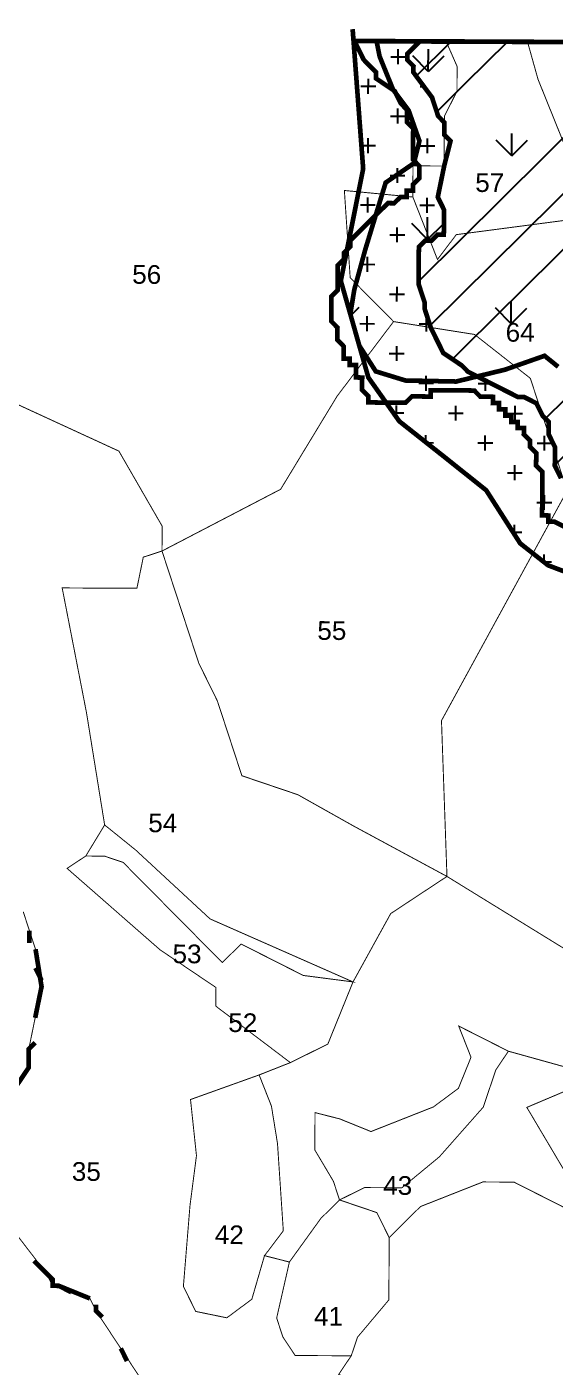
# Model space of a CAD drawing. Header units: metres. Extents: x 318080 to 326887, y 1838772 to 1852662.
# Drawn here: x 324236 to 324579, y 1851775 to 1852643 of the extents above; entities that cross this region are included whole.
import ezdxf

# ---------------------------------------------------------------- set-up
doc = ezdxf.new("R2010")
doc.units = ezdxf.units.M
doc.header["$MEASUREMENT"] = 0
for name, color, linetype in [('CRZ LINE FOR RIVER OR CREEK', 84, 'Continuous'), ('CVCA', 229, 'Continuous'), ('HAZARDS LINE', 1, 'Continuous'), ('HIGH TIDE LINE', 6, 'Continuous'), ('MANGROOVES', 112, 'Continuous'), ('NDZ-200M FROM CRZ', 30, 'Continuous'), ('SURVEY NO.', 7, 'Continuous'), ('SURVEY PLOT BOUNDARY', 35, 'Continuous'), ('VILLAGE BOUNDARY', 212, 'Continuous')]:
    doc.layers.add(name, color=color, linetype=linetype)
doc.styles.add('PDF Arial', font='arial.ttf')

# ---------------------------------------------------------------- blocks, each defined once
blk = doc.blocks.new('22')
at = {"layer": 'CVCA'}
h = blk.add_hatch(dxfattribs=at)
h.set_pattern_fill('GOST_GROUND', color=256, scale=12.102208, angle=-0.27582)
h.set_pattern_definition([(44.7242, (307091.11, 1837970.98), (171.1491, -0.8239), [242.0442]), (44.7242, (307127.42, 1837970.81), (171.1491, -0.8239), [242.0442]), (44.7242, (307163.72, 1837970.63), (171.1491, -0.8239), [242.0442])])
h.paths.add_polyline_path([(324679.42, 1852398.37), (324667.38, 1852410.53), (324671.43, 1852414.54), (324743.74, 1852353.68), (324796.05, 1852325.19), (324856.42, 1852296.65), (324868.5, 1852292.56), (324872.51, 1852288.51), (324908.76, 1852276.23), (324953.03, 1852255.84), (324957.07, 1852255.83), (324965.11, 1852251.75), (324977.19, 1852247.66), (325005.35, 1852231.39), (325021.47, 1852227.27), (325045.65, 1852223.12), (325053.7, 1852219.05), (325061.77, 1852219.01), (325081.92, 1852214.88), (325106.12, 1852214.76), (325110.17, 1852218.78), (325146.48, 1852218.6), (325158.56, 1852214.51), (325166.62, 1852214.47), (325166.6, 1852210.44), (325170.62, 1852206.38), (325170.54, 1852190.25), (325174.56, 1852186.19), (325174.54, 1852182.16), (325178.57, 1852182.14), (325178.61, 1852190.21), (325182.68, 1852198.26), (325182.74, 1852210.36), (325186.81, 1852218.41), (325186.89, 1852234.55), (325114.42, 1852263.14), (325062.06, 1852279.53), (324772.23, 1852405.99), (324748.05, 1852410.14), (324744.04, 1852414.19), (324740, 1852414.21), (324735.99, 1852418.27), (324731.95, 1852418.29), (324731.99, 1852426.36), (324744.09, 1852426.3), (324748.11, 1852422.24), (324756.18, 1852422.21), (324760.23, 1852426.22), (324760.25, 1852430.25), (324756.23, 1852434.31), (324748.17, 1852434.35), (324740.14, 1852442.45), (324736.1, 1852442.47), (324732.09, 1852446.53), (324724.06, 1852454.64), (324720.05, 1852458.69), (324707.96, 1852462.78), (324695.92, 1852474.94), (324683.86, 1852483.07), (324635.71, 1852535.75), (324627.7, 1852547.89), (324611.68, 1852572.18), (324595.7, 1852604.53), (324591.67, 1852604.55), (324587.69, 1852616.67), (324584.54, 1852632.82), (324490.96, 1852633.27), (324486.91, 1852629.26), (324482.85, 1852625.24), (324482.83, 1852621.21), (324486.85, 1852617.16), (324486.83, 1852613.12), (324498.85, 1852596.93), (324502.83, 1852584.8), (324506.84, 1852580.75), (324506.8, 1852572.68), (324510.82, 1852568.63), (324506.71, 1852552.51), (324502.58, 1852532.36), (324506.57, 1852524.27), (324506.49, 1852508.13), (324502.46, 1852508.15), (324498.41, 1852504.13), (324494.37, 1852504.15), (324490.32, 1852500.14), (324490.2, 1852475.93), (324494.18, 1852463.81), (324494.16, 1852459.78), (324498.13, 1852447.65), (324502.13, 1852439.57), (324506.12, 1852431.48), (324518.19, 1852423.35), (324522.2, 1852419.3), (324546.34, 1852407.08), (324554.39, 1852403), (324558.43, 1852402.98), (324566.47, 1852398.91), (324570.47, 1852390.82), (324574.48, 1852386.77), (324574.44, 1852378.7), (324578.44, 1852370.61), (324578.38, 1852358.51), (324582.38, 1852350.42), (324586.39, 1852346.37), (324594.44, 1852342.29), (324602.47, 1852334.19), (324606.48, 1852330.13), (324614.53, 1852326.06), (324622.6, 1852326.02), (324630.68, 1852330.02), (324638.75, 1852329.98), (324642.8, 1852333.99), (324658.94, 1852333.92), (324671, 1852325.79), (324715.22, 1852293.3), (324735.29, 1852273.03), (324743.34, 1852268.96), (324771.51, 1852256.72), (324779.58, 1852256.68), (324787.69, 1852264.71), (324795.79, 1852272.74), (324799.83, 1852272.72), (324820.04, 1852280.69), (324824.09, 1852284.71), (324824.17, 1852300.84), (324820.15, 1852304.9), (324800.02, 1852313.06), (324767.83, 1852329.36), (324723.61, 1852361.84)])
at = {"layer": 'MANGROOVES'}
h = blk.add_hatch(dxfattribs=at)
h.set_pattern_fill('GRASS', color=256, scale=3.025552, angle=-0.27582)
h.set_pattern_definition([(89.72418, (307091.11, 1837970.98), (-54.07824, 54.60143), [14.4092, -94.27174]), (44.72418, (307091.11, 1837970.98), (-54.07824, 54.60143), [14.4092, -62.43983]), (134.72418, (307091.11, 1837970.98), (-54.60143, -54.07824), [14.4092, -62.43983])])
h.paths.add_polyline_path([(324462.95, 1852633.29), (324464.93, 1852623.42), (324473.67, 1852601.9), (324483.73, 1852588.46), (324490.71, 1852568.71), (324487.1, 1852554.32), (324468.83, 1852541.77), (324455.47, 1852497.94), (324448.51, 1852472.45), (324445.93, 1852456.65), (324451.75, 1852436.22), (324462.42, 1852419.56), (324481.62, 1852413.66), (324514.49, 1852412.99), (324546.14, 1852420.67), (324571.73, 1852429.65), (324580.54, 1852422.53), (324584.17, 1852380.17), (324596.43, 1852353.58), (324606.7, 1852332.8), (324618.5, 1852313.29), (324630.59, 1852303.88), (324662.69, 1852300.44), (324684.72, 1852305.38), (324710.07, 1852318.91), (324723.83, 1852338.56), (324734.1, 1852354.14), (324750.64, 1852341.98), (324744.6, 1852318.72), (324748.83, 1852304.55), (324758.88, 1852290.85), (324778.29, 1852278.63), (324852.85, 1852249.07), (324973.77, 1852203), (325047.38, 1852176.57), (325159.01, 1852145.71), (325196.94, 1852144.77), (325214.97, 1852159.09), (325227.43, 1852173.69), (325236.15, 1852199.17), (325232.99, 1852224.71), (325228.35, 1852259.11), (325210.49, 1852268.97), (325184.45, 1852280.8), (325158.21, 1852293.82), (325051.84, 1852337.83), (324914.97, 1852391.01), (324823.98, 1852431.25), (324799.03, 1852447.2), (324693.49, 1852540.52), (324656.38, 1852582.85), (324641.61, 1852632.55)])
at = {"layer": 'NDZ-200M FROM CRZ'}
h = blk.add_hatch(dxfattribs=at)
h.set_pattern_fill('CROSS', color=256, scale=3.025552, angle=-0.27582)
h.set_pattern_definition([(359.72418, (307091.112, 1837970.982), (19.304521, 19.119544), [9.606128, -28.818383]), (89.72418, (307095.892, 1837966.156), (-19.119544, 19.304521), [9.606128, -28.818383])])
h.paths.add_polyline_path([(325148.5, 1852183.98), (325170.48, 1852178.14), (325178.57, 1852181.33), (325178.57, 1852182.14), (325174.54, 1852182.16), (325174.56, 1852186.19), (325170.54, 1852190.25), (325170.62, 1852206.38), (325166.6, 1852210.44), (325166.62, 1852214.47), (325158.56, 1852214.51), (325146.48, 1852218.6), (325110.17, 1852218.78), (325106.12, 1852214.76), (325081.92, 1852214.88), (325061.77, 1852219.01), (325053.7, 1852219.05), (325045.65, 1852223.12), (325021.47, 1852227.27), (325005.35, 1852231.39), (324977.19, 1852247.66), (324965.11, 1852251.75), (324957.07, 1852255.83), (324953.03, 1852255.84), (324908.76, 1852276.23), (324872.51, 1852288.51), (324868.5, 1852292.56), (324856.42, 1852296.65), (324796.05, 1852325.19), (324743.74, 1852353.68), (324671.43, 1852414.54), (324667.38, 1852410.53), (324679.42, 1852398.37), (324723.61, 1852361.84), (324767.83, 1852329.36), (324800.02, 1852313.06), (324820.15, 1852304.9), (324824.17, 1852300.84), (324824.09, 1852284.71), (324820.04, 1852280.69), (324799.83, 1852272.72), (324795.79, 1852272.74), (324787.69, 1852264.71), (324779.58, 1852256.68), (324771.51, 1852256.72), (324743.34, 1852268.96), (324735.29, 1852273.03), (324715.22, 1852293.3), (324671, 1852325.79), (324658.94, 1852333.92), (324642.8, 1852333.99), (324638.75, 1852329.98), (324630.68, 1852330.02), (324622.6, 1852326.02), (324614.53, 1852326.06), (324606.48, 1852330.13), (324602.47, 1852334.19), (324594.44, 1852342.29), (324586.39, 1852346.37), (324582.38, 1852350.42), (324578.38, 1852358.51), (324578.44, 1852370.61), (324574.44, 1852378.7), (324574.48, 1852386.77), (324570.47, 1852390.82), (324566.47, 1852398.91), (324558.43, 1852402.98), (324554.39, 1852403), (324546.34, 1852407.08), (324522.2, 1852419.3), (324518.19, 1852423.35), (324506.12, 1852431.48), (324502.13, 1852439.57), (324498.13, 1852447.65), (324494.16, 1852459.78), (324494.18, 1852463.81), (324490.2, 1852475.93), (324490.32, 1852500.14), (324494.37, 1852504.15), (324498.41, 1852504.13), (324502.46, 1852508.15), (324506.49, 1852508.13), (324506.57, 1852524.27), (324502.58, 1852532.36), (324506.71, 1852552.51), (324510.82, 1852568.63), (324506.8, 1852572.68), (324506.84, 1852580.75), (324502.83, 1852584.8), (324498.85, 1852596.93), (324486.83, 1852613.12), (324486.85, 1852617.16), (324482.83, 1852621.21), (324482.85, 1852625.24), (324486.91, 1852629.26), (324490.96, 1852633.27), (324448.02, 1852633.48), (324454.26, 1852550.74), (324439.79, 1852478.19), (324457.64, 1852415.57), (324477.67, 1852387.24), (324506.53, 1852364.44), (324533.93, 1852342.59), (324555.95, 1852308.19), (324574.04, 1852293.98), (324600.13, 1852284.15), (324642.55, 1852281.55), (324656.64, 1852275.43), (324708.86, 1852228.78), (324747.1, 1852212.46), (324795.3, 1852204.59), (324823.82, 1852228.23), (324842.07, 1852248.31), (324960.83, 1852199.32), (325039.35, 1852170.71), (325089.75, 1852166.43), (325124.08, 1852174.33)])
at = {"layer": 'CRZ LINE FOR RIVER OR CREEK', "ltscale": 0.1, "const_width": 3.03, "flags": 128}
blk.add_lwpolyline([(324447.44, 1852641.14), (324454.26, 1852550.74), (324439.79, 1852478.19), (324457.64, 1852415.57), (324477.67, 1852387.24), (324506.53, 1852364.44), (324533.93, 1852342.59), (324555.95, 1852308.19), (324574.04, 1852293.98), (324600.13, 1852284.15)], dxfattribs=at)
at = {"layer": 'CVCA', "lineweight": 50}
blk.add_lwpolyline([(324584.54, 1852632.82), (324490.96, 1852633.27), (324482.85, 1852625.24), (324482.83, 1852621.21), (324486.85, 1852617.16), (324486.83, 1852613.12), (324498.85, 1852596.93), (324502.83, 1852584.8), (324506.84, 1852580.75), (324506.8, 1852572.68), (324510.82, 1852568.63), (324506.71, 1852552.51), (324502.58, 1852532.36), (324506.57, 1852524.27), (324506.49, 1852508.13), (324502.46, 1852508.15), (324498.41, 1852504.13), (324494.37, 1852504.15), (324490.32, 1852500.14), (324490.2, 1852475.93), (324494.18, 1852463.81), (324494.16, 1852459.78), (324498.13, 1852447.65), (324502.13, 1852439.57), (324506.12, 1852431.48), (324518.19, 1852423.35), (324522.2, 1852419.3), (324546.34, 1852407.08), (324554.39, 1852403), (324558.43, 1852402.98), (324566.47, 1852398.91), (324570.47, 1852390.82), (324574.48, 1852386.77), (324574.44, 1852378.7), (324578.44, 1852370.61), (324578.38, 1852358.51), (324582.38, 1852350.42)], dxfattribs=at)
at = {"layer": 'HAZARDS LINE', "lineweight": 18, "const_width": 3.03}
blk.add_lwpolyline([(324448.61, 1852633.48), (324454.6, 1852621.35), (324458.61, 1852617.29), (324462.63, 1852613.24), (324462.61, 1852609.2), (324474.67, 1852601.08), (324478.66, 1852592.99), (324482.68, 1852588.93), (324482.64, 1852580.87), (324486.65, 1852576.81), (324486.56, 1852556.64), (324490.57, 1852552.59), (324490.53, 1852544.52), (324486.48, 1852540.5), (324486.46, 1852536.47), (324482.43, 1852536.49), (324482.41, 1852532.45), (324478.37, 1852532.47), (324474.32, 1852528.46), (324470.29, 1852528.48), (324466.23, 1852524.46), (324462.18, 1852520.45), (324458.13, 1852516.43), (324454.07, 1852512.42), (324445.97, 1852504.39), (324445.95, 1852500.35), (324441.89, 1852496.34), (324441.88, 1852492.3), (324437.82, 1852488.29), (324437.74, 1852472.15), (324433.69, 1852468.14), (324433.61, 1852452), (324437.63, 1852447.95), (324437.59, 1852439.88), (324441.6, 1852435.82), (324441.56, 1852427.75), (324445.6, 1852427.73), (324445.58, 1852423.7), (324449.61, 1852423.68), (324449.57, 1852415.61), (324453.61, 1852415.59), (324453.57, 1852407.52), (324457.58, 1852403.47), (324457.56, 1852399.44), (324481.77, 1852399.32), (324485.82, 1852403.33), (324497.92, 1852403.28), (324497.94, 1852407.31), (324526.18, 1852407.17), (324530.19, 1852403.12), (324538.26, 1852403.08), (324538.24, 1852399.05), (324542.27, 1852399.03), (324542.25, 1852394.99), (324546.29, 1852394.97), (324546.27, 1852390.94), (324550.3, 1852390.92), (324550.28, 1852386.89), (324554.31, 1852386.87), (324554.3, 1852382.83), (324558.33, 1852382.81), (324558.31, 1852378.78), (324562.32, 1852374.72), (324562.3, 1852370.69), (324566.32, 1852366.64), (324566.28, 1852358.57), (324570.29, 1852354.51), (324570.16, 1852326.27), (324574.19, 1852326.25), (324574.17, 1852322.22), (324578.21, 1852322.2), (324586.25, 1852318.13)], dxfattribs=at)
at = {"layer": 'HIGH TIDE LINE', "lineweight": 35, "const_width": 3.03}
blk.add_lwpolyline([(324582.38, 1852350.42), (324578.38, 1852358.51), (324578.44, 1852370.61), (324574.44, 1852378.7), (324574.48, 1852386.77), (324570.47, 1852390.82), (324566.47, 1852398.91), (324558.43, 1852402.98), (324554.39, 1852403), (324546.34, 1852407.08), (324522.2, 1852419.3), (324518.19, 1852423.35), (324506.12, 1852431.48), (324502.13, 1852439.57), (324498.13, 1852447.65), (324494.16, 1852459.78), (324494.18, 1852463.81), (324490.2, 1852475.93), (324490.32, 1852500.14), (324494.37, 1852504.15), (324498.41, 1852504.13), (324502.46, 1852508.15), (324506.49, 1852508.13), (324506.57, 1852524.27), (324502.58, 1852532.36), (324506.71, 1852552.51), (324510.82, 1852568.63), (324506.8, 1852572.68), (324506.84, 1852580.75), (324502.83, 1852584.8), (324498.85, 1852596.93), (324486.83, 1852613.12), (324486.85, 1852617.16), (324482.83, 1852621.21), (324482.85, 1852625.24), (324486.91, 1852629.26), (324490.96, 1852633.27)], dxfattribs=at)
at = {"layer": 'MANGROOVES', "const_width": 3.03, "flags": 128}
blk.add_lwpolyline([(324641.61, 1852632.55), (324462.95, 1852633.29), (324464.93, 1852623.42), (324473.67, 1852601.9), (324483.73, 1852588.46), (324490.71, 1852568.71), (324487.1, 1852554.32), (324468.83, 1852541.77), (324455.47, 1852497.94), (324448.51, 1852472.45), (324445.93, 1852456.65), (324451.75, 1852436.22), (324462.42, 1852419.56), (324481.62, 1852413.66), (324514.49, 1852412.99), (324546.14, 1852420.67), (324571.73, 1852429.65), (324580.54, 1852422.53)], dxfattribs=at)
at = {"layer": 'NDZ-200M FROM CRZ', "const_width": 3.03, "flags": 128}
for points in [[(324582.38, 1852350.42), (324578.38, 1852358.51), (324578.44, 1852370.61), (324574.44, 1852378.7), (324574.48, 1852386.77), (324570.47, 1852390.82), (324566.47, 1852398.91), (324558.43, 1852402.98), (324554.39, 1852403), (324546.34, 1852407.08), (324522.2, 1852419.3), (324518.19, 1852423.35), (324506.12, 1852431.48), (324502.13, 1852439.57), (324498.13, 1852447.65), (324494.16, 1852459.78), (324494.18, 1852463.81), (324490.2, 1852475.93), (324490.32, 1852500.14), (324494.37, 1852504.15), (324498.41, 1852504.13), (324502.46, 1852508.15), (324506.49, 1852508.13), (324506.57, 1852524.27), (324502.58, 1852532.36), (324506.71, 1852552.51), (324510.82, 1852568.63), (324506.8, 1852572.68), (324506.84, 1852580.75), (324502.83, 1852584.8), (324498.85, 1852596.93), (324486.83, 1852613.12), (324486.85, 1852617.16), (324482.83, 1852621.21), (324482.85, 1852625.24), (324486.91, 1852629.26), (324490.96, 1852633.27), (324448.02, 1852633.48), (324454.26, 1852550.74), (324439.79, 1852478.19), (324457.64, 1852415.57), (324477.67, 1852387.24), (324506.53, 1852364.44), (324533.93, 1852342.59), (324555.95, 1852308.19), (324574.04, 1852293.98), (324600.13, 1852284.15)], [(324899.17, 1852631.31), (324448.02, 1852633.48), (324454.26, 1852550.74), (324439.79, 1852478.19), (324457.64, 1852415.57), (324477.67, 1852387.24), (324506.53, 1852364.44), (324533.93, 1852342.59), (324555.95, 1852308.19), (324574.04, 1852293.98), (324600.13, 1852284.15)]]:
    blk.add_lwpolyline(points, dxfattribs=at)
at = {"layer": 'SURVEY PLOT BOUNDARY', "lineweight": 18, "const_width": 0.605}
for points in [[(324603.36, 1852519.77), (324567.48, 1852608.7), (324560.69, 1852632.94), (324567.48, 1852608.7), (324603.36, 1852519.77), (324514.56, 1852508.09), (324502.38, 1852492.01), (324486.44, 1852532.43), (324486.54, 1852552.61), (324506.71, 1852552.51), (324506.86, 1852584.78), (324515.01, 1852600.88), (324515.08, 1852617.02), (324507.99, 1852633.19), (324515.08, 1852617.02), (324515.01, 1852600.88), (324506.86, 1852584.78), (324506.71, 1852552.51), (324486.54, 1852552.61), (324486.44, 1852532.43), (324442.09, 1852536.68), (324445.85, 1852480.18), (324473.95, 1852451.8), (324437.41, 1852403.57), (324400.82, 1852343.23), (324323.98, 1852303.25), (324324.06, 1852319.39), (324296.06, 1852367.94), (324207.51, 1852408.71)], [(324207.51, 1852408.71), (324296.06, 1852367.94), (324324.06, 1852319.39), (324323.98, 1852303.25), (324311.86, 1852299.28), (324307.73, 1852279.12), (324259.33, 1852279.36), (324275.08, 1852198.59), (324286.83, 1852125.91), (324274.63, 1852105.8), (324262.49, 1852097.79), (324322.74, 1852045.05), (324358.93, 1852020.67), (324358.87, 1852008.57), (324407.1, 1851972.03), (324386.89, 1851964.06), (324342.44, 1851948.13), (324346.3, 1851911.8), (324342.11, 1851879.55), (324337.83, 1851827.12), (324345.82, 1851810.94), (324365.97, 1851806.81), (324382.16, 1851818.84), (324390.36, 1851847.04), (324406.48, 1851842.93), (324398.24, 1851806.66), (324402.21, 1851794.53), (324410.22, 1851782.39), (324446.52, 1851782.22), (324438.4, 1851770.15)], [(324313.31, 1851762.69), (324281.28, 1851811.25), (324277.28, 1851819.34), (324257.15, 1851827.51), (324253.12, 1851827.53), (324249.12, 1851835.62), (324221.06, 1851872.06)], [(324229.54, 1851956.74), (324237.66, 1851968.81), (324237.72, 1851980.91), (324245.98, 1852021.22), (324242.07, 1852045.44), (324238.09, 1852057.56), (324234.12, 1852069.69)], [(324234.12, 1852069.69), (324238.09, 1852057.56), (324242.07, 1852045.44), (324245.98, 1852021.22), (324237.72, 1851980.91), (324237.66, 1851968.81), (324229.54, 1851956.74)], [(324221.06, 1851872.06), (324249.12, 1851835.62), (324253.12, 1851827.53), (324257.15, 1851827.51), (324277.28, 1851819.34), (324281.28, 1851811.25), (324313.31, 1851762.69), (324333.31, 1851726.28), (324345.29, 1851702.02), (324341.18, 1851685.9), (324332.82, 1851625.42), (324316.69, 1851625.5), (324304.43, 1851593.28), (324256.16, 1851621.76), (324256.14, 1851617.72), (324236.05, 1851633.96)], [(324592.63, 1851967.1), (324548.32, 1851979.42), (324516.13, 1851995.71), (324524.1, 1851975.5), (324515.93, 1851955.36), (324499.74, 1851943.34), (324459.32, 1851927.4), (324439.2, 1851935.56), (324423.08, 1851939.67), (324422.96, 1851915.47), (324434.97, 1851895.24), (324438.94, 1851883.12), (324426.78, 1851871.07), (324406.48, 1851842.93), (324390.36, 1851847.04), (324402.54, 1851863.12), (324398.78, 1851919.62), (324394.86, 1851943.84), (324386.89, 1851964.06), (324407.1, 1851972.03), (324431.36, 1851984.01), (324447.69, 1852024.28), (324472.11, 1852068.54), (324508.53, 1852092.57), (324601.03, 1852035.64)]]:
    blk.add_lwpolyline(points, dxfattribs=at)
for points in [[(324486.44, 1852532.43), (324502.38, 1852492.01), (324514.56, 1852508.09), (324603.36, 1852519.77), (324663.48, 1852438.79), (324586.37, 1852342.33), (324562.52, 1852415.07), (324526.35, 1852443.48), (324473.95, 1852451.8), (324445.85, 1852480.18), (324442.09, 1852536.68)], [(324504.98, 1852193.45), (324508.53, 1852092.57), (324448.18, 1852125.14), (324411.97, 1852145.48), (324375.72, 1852157.76), (324359.82, 1852206.25), (324347.84, 1852230.52), (324323.98, 1852303.25), (324400.82, 1852343.23), (324437.41, 1852403.57), (324473.95, 1852451.8), (324526.35, 1852443.48), (324562.52, 1852415.07), (324586.37, 1852342.33)], [(324719.04, 1852248.9), (324759.37, 1852248.71), (324767.46, 1852252.7), (324836, 1852244.3), (324868.17, 1852223.98), (324884.24, 1852211.8), (324956.85, 1852211.45), (324968.95, 1852211.39), (324981.11, 1852223.43), (325013.34, 1852215.21), (325001.13, 1852191.06), (324899.45, 1852018.07), (324834.34, 1851901.38), (324689.44, 1851966.63), (324601.03, 1852035.64), (324508.53, 1852092.57), (324504.98, 1852193.45), (324586.37, 1852342.33), (324598.41, 1852330.17), (324646.76, 1852317.84), (324687.02, 1852301.5), (324723.17, 1852269.05)], [(324472.11, 1852068.54), (324447.69, 1852024.28), (324355.11, 1852065.07), (324306.92, 1852109.68), (324286.83, 1852125.91), (324275.08, 1852198.59), (324259.33, 1852279.36), (324307.73, 1852279.12), (324311.86, 1852299.28), (324323.98, 1852303.25), (324347.84, 1852230.52), (324359.82, 1852206.25), (324375.72, 1852157.76), (324411.97, 1852145.48), (324448.18, 1852125.14), (324508.53, 1852092.57)], [(324355.11, 1852065.07), (324447.69, 1852024.28), (324415.44, 1852028.47), (324375.2, 1852048.83), (324363.04, 1852036.79), (324322.9, 1852077.33), (324298.81, 1852101.65), (324286.73, 1852105.74), (324274.63, 1852105.8), (324286.83, 1852125.91), (324306.92, 1852109.68)], [(324322.9, 1852077.33), (324363.04, 1852036.79), (324375.2, 1852048.83), (324415.44, 1852028.47), (324447.69, 1852024.28), (324431.36, 1851984.01), (324407.1, 1851972.03), (324358.87, 1852008.57), (324358.93, 1852020.67), (324322.74, 1852045.05), (324262.49, 1852097.79), (324274.63, 1852105.8), (324286.73, 1852105.74), (324298.81, 1852101.65)], [(324548.32, 1851979.42), (324540.19, 1851967.35), (324532.01, 1851943.18), (324503.62, 1851911.05), (324479.32, 1851890.99), (324455.12, 1851891.11), (324438.94, 1851883.12), (324434.97, 1851895.24), (324422.96, 1851915.47), (324423.08, 1851939.67), (324439.2, 1851935.56), (324459.32, 1851927.4), (324499.74, 1851943.34), (324515.93, 1851955.36), (324524.1, 1851975.5), (324516.13, 1851995.71)], [(324600.62, 1851950.92), (324588.54, 1851955.02), (324560.25, 1851943.05), (324584.25, 1851902.59), (324624.42, 1851866.08), (324652.5, 1851833.67), (324628.22, 1851817.65), (324616.25, 1851845.95), (324584.14, 1851878.38), (324551.95, 1851894.67), (324531.78, 1851894.77), (324491.36, 1851878.83), (324471.1, 1851858.75), (324463.11, 1851874.93), (324438.94, 1851883.12), (324455.12, 1851891.11), (324479.32, 1851890.99), (324503.62, 1851911.05), (324532.01, 1851943.18), (324540.19, 1851967.35), (324548.32, 1851979.42), (324592.63, 1851967.1)], [(324382.16, 1851818.84), (324365.97, 1851806.81), (324345.82, 1851810.94), (324337.83, 1851827.12), (324342.11, 1851879.55), (324346.3, 1851911.8), (324342.44, 1851948.13), (324386.89, 1851964.06), (324394.86, 1851943.84), (324398.78, 1851919.62), (324402.54, 1851863.12), (324390.36, 1851847.04)], [(324600.62, 1851950.92), (324616.74, 1851946.81), (324640.86, 1851930.56), (324648.93, 1851930.52), (324677.05, 1851906.18), (324672.98, 1851898.13), (324672.88, 1851877.95), (324672.72, 1851845.68), (324652.5, 1851833.67), (324624.42, 1851866.08), (324584.25, 1851902.59), (324560.25, 1851943.05), (324588.54, 1851955.02)], [(324574.77, 1851608.12), (324441.64, 1851604.73), (324429.77, 1851653.2), (324413.63, 1851653.27), (324409.68, 1851669.43), (324446.33, 1851741.87), (324458.53, 1851761.99), (324438.4, 1851770.15), (324446.52, 1851782.22), (324450.62, 1851794.3), (324470.9, 1851818.41), (324471.1, 1851858.75), (324491.36, 1851878.83), (324531.78, 1851894.77), (324551.95, 1851894.67), (324584.14, 1851878.38), (324616.25, 1851845.95), (324628.22, 1851817.65), (324684.26, 1851728.63), (324684.22, 1851720.56), (324555.03, 1851696.97), (324566.97, 1851664.64)], [(324450.62, 1851794.3), (324446.52, 1851782.22), (324410.22, 1851782.39), (324402.21, 1851794.53), (324398.24, 1851806.66), (324406.48, 1851842.93), (324426.78, 1851871.07), (324438.94, 1851883.12), (324463.11, 1851874.93), (324471.1, 1851858.75), (324470.9, 1851818.41)]]:
    blk.add_lwpolyline(points, close=True, dxfattribs=at)
at = {"layer": 'VILLAGE BOUNDARY', "lineweight": 50, "const_width": 3.03}
for points in [[(324238.09, 1852057.56), (324238.05, 1852049.5)], [(324241.85, 1852001.06), (324245.98, 1852021.22), (324242.07, 1852045.44)], [(324242.01, 1852033.34), (324246, 1852025.25)], [(324241.78, 1851984.93), (324237.72, 1851980.91), (324237.66, 1851968.81), (324229.54, 1851956.74), (324225.45, 1851944.66)], [(324241.1, 1851843.72), (324249.12, 1851835.62), (324253.14, 1851831.56), (324253.12, 1851827.53), (324257.15, 1851827.51), (324277.28, 1851819.34)], [(324265.2, 1851823.44), (324257.15, 1851827.51)], [(324285.29, 1851807.2), (324281.28, 1851811.25), (324281.3, 1851815.29)], [(324297.3, 1851786.97), (324301.29, 1851778.88)]]:
    blk.add_lwpolyline(points, dxfattribs=at)
at = {"layer": 'SURVEY NO.', "char_height": 12.102, "attachment_point": 7, "rotation": 359.72418, "style": 'PDF Arial'}
for s, insert in [('57', (324526.79, 1852535.58)), ('56', (324304.65, 1852476.13)), ('64', (324546.5, 1852438.66)), ('55', (324424.55, 1852245.59)), ('54', (324315.04, 1852121.05)), ('53', (324330.77, 1852036.25)), ('52', (324366.86, 1851991.7)), ('35', (324265.55, 1851895.36)), ('43', (324467.19, 1851886.32)), ('42', (324358.13, 1851854.57)), ('41', (324422.42, 1851801.81))]:
    blk.add_mtext(s, dxfattribs=dict(at, insert=insert))

msp = doc.modelspace()

# ---------------------------------------------------------------- block references
msp.add_blockref('22', (0, 0))

doc.saveas('drawing.dxf')
